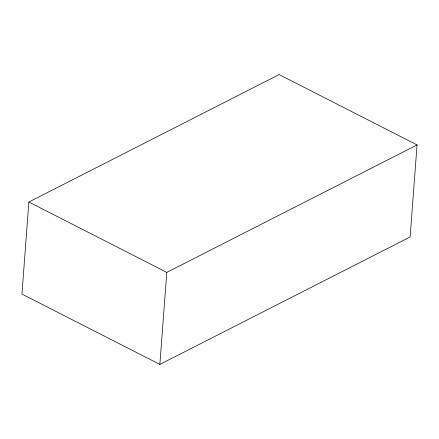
<?xml version="1.0" encoding="UTF-8"?>
<svg xmlns="http://www.w3.org/2000/svg" width="439" height="439" viewBox="0 0 439 439"><rect width="100%" height="100%" fill="white"/><g stroke="black" fill="none" stroke-linecap="round" stroke-linejoin="round"><path stroke-width="0.66" d="M28.87 202.022L21.95 294.07L159.862 364.425L410.13 236.978L417.05 144.93L279.138 74.575L28.87 202.022L166.782 272.378L417.05 144.93M159.862 364.425L166.782 272.378"/></g></svg>
